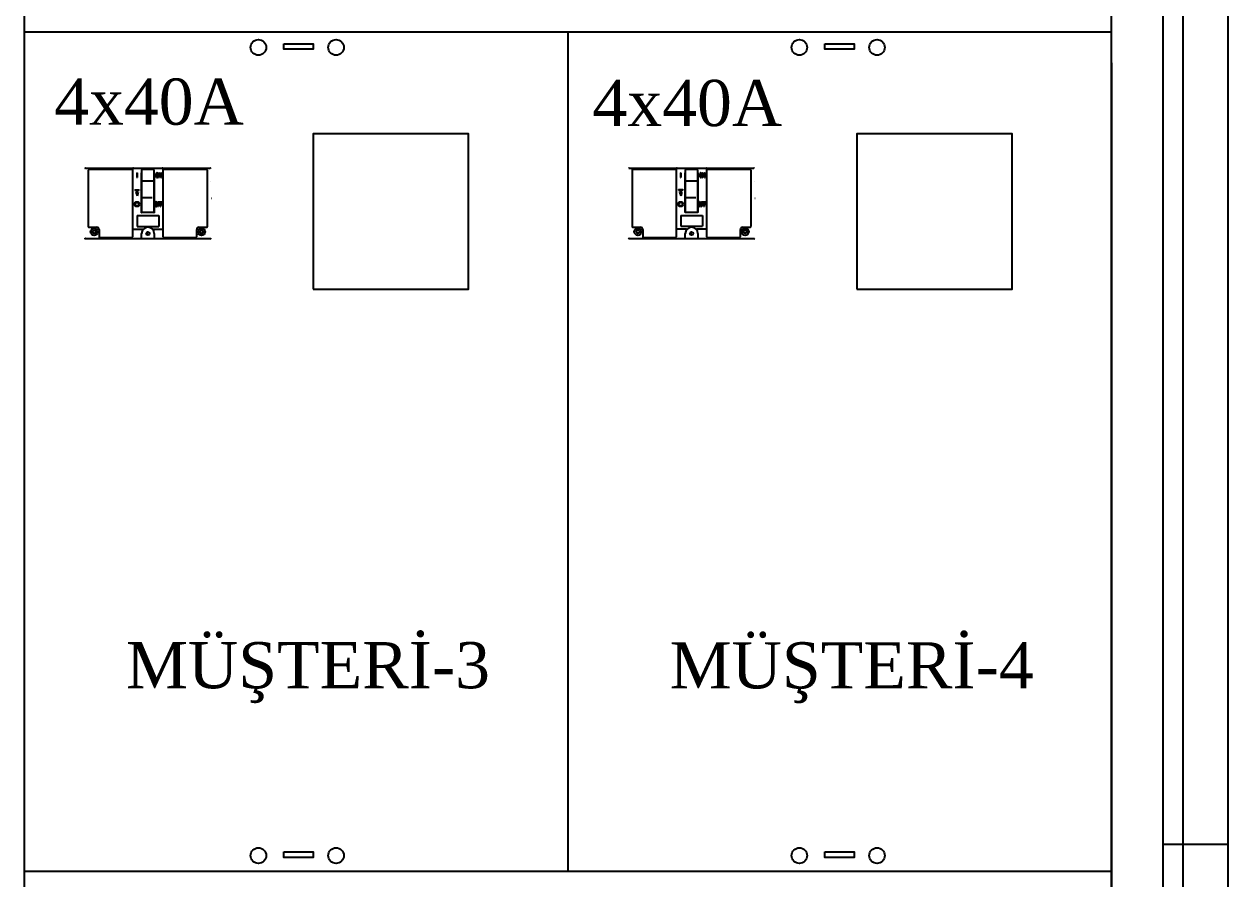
# Model space of a CAD drawing. Header units: metres. Extents: x 665631 to 671054, y 4275967 to 4279024.
# Drawn here: x 666262.8 to 666357.8, y 4276526.6 to 4276594 of the extents above; entities that cross this region are included whole.
import ezdxf
from ezdxf.enums import TextEntityAlignment as Align

# ---------------------------------------------------------------- set-up
doc = ezdxf.new("R2010")
doc.units = ezdxf.units.M
doc.linetypes.add('CENTER', pattern=[2, 1.25, -0.25, 0.25, -0.25])
doc.layers.get('0').update_dxf_attribs({"color": 5, "lineweight": 0})
for name, color, linetype in [('AFB ANTED', 7, 'Continuous'), ('DEFAULT_1', 7, 'CENTER'), ('SUPPLEMENTARY', 7, 'Continuous')]:
    doc.layers.add(name, color=color, linetype=linetype)
doc.styles.get("Standard").update_dxf_attribs({"font": 'times.ttf'})

# ---------------------------------------------------------------- blocks, each defined once
blk = doc.blocks.new('ANO DETAYI')
at = {"linetype": 'ByBlock', "lineweight": 25, "ltscale": 2.5}
for p, q in [((-67099.077, 794.025, 148), (-67099.077, -987.975, 148)), ((-67128.077, 764.025, 148), (-67128.077, -937.992, 148.585))]:
    blk.add_line(p, q, dxfattribs=at)
at = {"linetype": 'ByBlock', "lineweight": 25}
blk.add_line((-67174.077, -934.975, 148), (-67174.077, 764.025, 148), dxfattribs=at)
at = {"linetype": 'Continuous', "lineweight": 15, "ltscale": 5}
blk.add_line((-67141.077, 764.025, 148), (-67141.077, -947.975, 148), dxfattribs=at)
blk.add_line((-67141.077, 764.025, 148), (-67141.077, -947.975, 148), dxfattribs=at)
blk.add_line((-67141.077, 764.025, 148), (-67141.077, -947.975, 148))
at = {"color": 7, "linetype": 'Continuous'}
for p, q in [((-67834.911, 95.188, 38.475), (-67834.93, 95.206, 38.475)), ((-67834.91, 95.206, 38.475), (-67834.93, 95.206, 38.475)), ((-67834.522, 96.332, 38.475), (-67754.239, 96.332, 38.475)), ((-67832.71, 94.974, 38.475), (-67832.71, 58.661, 38.475)), ((-67804.467, 95.362, 38.475), (-67832.323, 95.362, 38.475)), ((-67804.08, 52.066, 38.475), (-67804.08, 95.944, 38.475)), ((-67801.558, 93.267, 38.475), (-67801.558, 90.163, 38.475)), ((-67801.558, 93.267, 38.475), (-67801.17, 93.267, 38.475)), ((-67801.17, 93.267, 38.475), (-67801.17, 90.163, 38.475)), ((-67798.648, 93.302, 38.475), (-67798.648, 67.616, 38.475)), ((-67798.26, 67.712, 38.475), (-67798.26, 95.03, 38.475)), ((-67790.889, 95.418, 38.475), (-67797.872, 95.418, 38.475)), ((-67790.501, 95.03, 38.475), (-67790.501, 67.712, 38.475)), ((-67790.113, 67.616, 38.475), (-67790.113, 93.302, 38.475)), ((-67788.799, 93.069, 38.475), (-67788.951, 92.804, 38.475)), ((-67788.646, 93.201, 38.475), (-67788.799, 93.069, 38.475)), ((-67788.455, 93.267, 38.475), (-67788.646, 93.201, 38.475)), ((-67788.455, 93.267, 38.475), (-67788.15, 93.267, 38.475)), ((-67788.15, 93.267, 38.475), (-67787.959, 93.201, 38.475)), ((-67787.959, 93.201, 38.475), (-67787.807, 93.069, 38.475)), ((-67787.807, 93.069, 38.475), (-67787.654, 92.804, 38.475)), ((-67787.235, 93.267, 38.475), (-67787.235, 90.163, 38.475)), ((-67787.235, 93.267, 38.475), (-67786.891, 93.267, 38.475)), ((-67786.891, 93.267, 38.475), (-67785.938, 90.625, 38.475)), ((-67785.938, 93.267, 38.475), (-67785.938, 90.625, 38.475)), ((-67785.938, 93.267, 38.475), (-67785.709, 93.267, 38.475)), ((-67785.709, 93.267, 38.475), (-67785.709, 90.163, 38.475)), ((-67784.682, 95.944, 38.475), (-67784.682, 52.066, 38.475)), ((-67756.439, 95.362, 38.475), (-67784.294, 95.362, 38.475)), ((-67756.051, 58.661, 38.475), (-67756.051, 94.974, 38.475)), ((-67484.911, 95.231, 38.351), (-67484.93, 95.25, 38.351)), ((-67484.91, 95.25, 38.351), (-67484.93, 95.25, 38.351)), ((-67484.522, 96.375, 38.351), (-67404.239, 96.375, 38.351)), ((-67482.71, 95.017, 38.351), (-67482.71, 58.705, 38.351)), ((-67454.467, 95.405, 38.351), (-67482.322, 95.405, 38.351)), ((-67454.079, 52.11, 38.351), (-67454.079, 95.987, 38.351)), ((-67451.558, 93.31, 38.351), (-67451.558, 90.207, 38.351)), ((-67451.558, 93.31, 38.351), (-67451.17, 93.31, 38.351)), ((-67451.17, 93.31, 38.351), (-67451.17, 90.207, 38.351)), ((-67448.648, 93.345, 38.351), (-67448.648, 67.66, 38.351)), ((-67448.26, 67.756, 38.351), (-67448.26, 95.073, 38.351)), ((-67440.889, 95.461, 38.351), (-67447.872, 95.461, 38.351)), ((-67440.501, 95.073, 38.351), (-67440.501, 67.756, 38.351)), ((-67440.113, 67.66, 38.351), (-67440.113, 93.345, 38.351)), ((-67438.799, 93.112, 38.351), (-67438.951, 92.848, 38.351)), ((-67438.646, 93.244, 38.351), (-67438.799, 93.112, 38.351)), ((-67438.455, 93.31, 38.351), (-67438.646, 93.244, 38.351)), ((-67438.455, 93.31, 38.351), (-67438.15, 93.31, 38.351)), ((-67438.15, 93.31, 38.351), (-67437.959, 93.244, 38.351)), ((-67437.959, 93.244, 38.351), (-67437.807, 93.112, 38.351)), ((-67437.807, 93.112, 38.351), (-67437.654, 92.848, 38.351)), ((-67437.235, 93.31, 38.351), (-67437.235, 90.207, 38.351)), ((-67437.235, 93.31, 38.351), (-67436.891, 93.31, 38.351)), ((-67436.891, 93.31, 38.351), (-67435.937, 90.669, 38.351)), ((-67435.937, 93.31, 38.351), (-67435.937, 90.669, 38.351)), ((-67435.937, 93.31, 38.351), (-67435.709, 93.31, 38.351)), ((-67435.709, 93.31, 38.351), (-67435.709, 90.207, 38.351)), ((-67434.682, 95.987, 38.351), (-67434.682, 52.11, 38.351)), ((-67406.439, 95.405, 38.351), (-67434.294, 95.405, 38.351)), ((-67406.051, 58.705, 38.351), (-67406.051, 95.017, 38.351)), ((-67801.558, 90.163, 38.475), (-67801.17, 90.163, 38.475)), ((-67790.889, 87.856, 38.475), (-67797.872, 87.856, 38.475)), ((-67789.028, 92.54, 38.475), (-67789.066, 92.21, 38.475)), ((-67789.066, 92.21, 38.475), (-67789.066, 91.22, 38.475)), ((-67789.066, 91.22, 38.475), (-67789.028, 90.889, 38.475)), ((-67788.951, 92.804, 38.475), (-67789.028, 92.54, 38.475)), ((-67789.028, 90.889, 38.475), (-67788.951, 90.625, 38.475)), ((-67788.951, 90.625, 38.475), (-67788.799, 90.361, 38.475)), ((-67788.799, 92.474, 38.475), (-67788.837, 92.21, 38.475)), ((-67788.837, 92.21, 38.475), (-67788.837, 91.22, 38.475)), ((-67788.837, 91.22, 38.475), (-67788.799, 90.955, 38.475)), ((-67788.722, 92.672, 38.475), (-67788.799, 92.474, 38.475)), ((-67788.799, 90.955, 38.475), (-67788.722, 90.757, 38.475)), ((-67788.799, 90.361, 38.475), (-67788.646, 90.229, 38.475)), ((-67788.608, 92.804, 38.475), (-67788.722, 92.672, 38.475)), ((-67788.722, 90.757, 38.475), (-67788.608, 90.625, 38.475)), ((-67788.646, 90.229, 38.475), (-67788.455, 90.163, 38.475)), ((-67788.455, 92.87, 38.475), (-67788.608, 92.804, 38.475)), ((-67788.608, 90.625, 38.475), (-67788.455, 90.559, 38.475)), ((-67788.455, 92.87, 38.475), (-67788.15, 92.87, 38.475)), ((-67788.455, 90.559, 38.475), (-67788.15, 90.559, 38.475)), ((-67788.455, 90.163, 38.475), (-67788.15, 90.163, 38.475)), ((-67788.15, 92.87, 38.475), (-67787.998, 92.804, 38.475)), ((-67787.998, 90.625, 38.475), (-67788.15, 90.559, 38.475)), ((-67787.959, 90.229, 38.475), (-67788.15, 90.163, 38.475)), ((-67787.998, 92.804, 38.475), (-67787.883, 92.672, 38.475)), ((-67787.883, 90.757, 38.475), (-67787.998, 90.625, 38.475)), ((-67787.807, 90.361, 38.475), (-67787.959, 90.229, 38.475)), ((-67787.883, 92.672, 38.475), (-67787.807, 92.474, 38.475)), ((-67787.807, 90.955, 38.475), (-67787.883, 90.757, 38.475)), ((-67787.807, 92.474, 38.475), (-67787.769, 92.21, 38.475)), ((-67787.769, 91.22, 38.475), (-67787.807, 90.955, 38.475)), ((-67787.654, 90.625, 38.475), (-67787.807, 90.361, 38.475)), ((-67787.769, 92.21, 38.475), (-67787.769, 91.22, 38.475)), ((-67787.654, 92.804, 38.475), (-67787.578, 92.54, 38.475)), ((-67787.578, 90.889, 38.475), (-67787.654, 90.625, 38.475)), ((-67787.578, 92.54, 38.475), (-67787.54, 92.21, 38.475)), ((-67787.54, 91.22, 38.475), (-67787.578, 90.889, 38.475)), ((-67787.54, 92.21, 38.475), (-67787.54, 91.22, 38.475)), ((-67787.235, 90.163, 38.475), (-67787.006, 90.163, 38.475)), ((-67787.006, 92.87, 38.475), (-67787.006, 90.163, 38.475)), ((-67787.006, 92.87, 38.475), (-67786.052, 90.163, 38.475)), ((-67786.052, 90.163, 38.475), (-67785.709, 90.163, 38.475)), ((-67753.851, 87.429, 38.475), (-67753.832, 87.447, 38.475)), ((-67753.832, 87.447, 38.475), (-67753.851, 87.447, 38.475)), ((-67451.558, 90.207, 38.351), (-67451.17, 90.207, 38.351)), ((-67440.889, 87.9, 38.351), (-67447.872, 87.9, 38.351)), ((-67439.028, 92.584, 38.351), (-67439.066, 92.254, 38.351)), ((-67439.066, 92.254, 38.351), (-67439.066, 91.263, 38.351)), ((-67439.066, 91.263, 38.351), (-67439.028, 90.933, 38.351)), ((-67438.951, 92.848, 38.351), (-67439.028, 92.584, 38.351)), ((-67439.028, 90.933, 38.351), (-67438.951, 90.669, 38.351)), ((-67438.951, 90.669, 38.351), (-67438.799, 90.405, 38.351)), ((-67438.799, 92.518, 38.351), (-67438.837, 92.254, 38.351)), ((-67438.837, 92.254, 38.351), (-67438.837, 91.263, 38.351)), ((-67438.837, 91.263, 38.351), (-67438.799, 90.999, 38.351)), ((-67438.722, 92.716, 38.351), (-67438.799, 92.518, 38.351)), ((-67438.799, 90.999, 38.351), (-67438.722, 90.801, 38.351)), ((-67438.799, 90.405, 38.351), (-67438.646, 90.273, 38.351)), ((-67438.608, 92.848, 38.351), (-67438.722, 92.716, 38.351)), ((-67438.722, 90.801, 38.351), (-67438.608, 90.669, 38.351)), ((-67438.646, 90.273, 38.351), (-67438.455, 90.207, 38.351)), ((-67438.455, 92.914, 38.351), (-67438.608, 92.848, 38.351)), ((-67438.608, 90.669, 38.351), (-67438.455, 90.603, 38.351)), ((-67438.455, 92.914, 38.351), (-67438.15, 92.914, 38.351)), ((-67438.455, 90.603, 38.351), (-67438.15, 90.603, 38.351)), ((-67438.455, 90.207, 38.351), (-67438.15, 90.207, 38.351)), ((-67438.15, 92.914, 38.351), (-67437.998, 92.848, 38.351)), ((-67437.998, 90.669, 38.351), (-67438.15, 90.603, 38.351)), ((-67437.959, 90.273, 38.351), (-67438.15, 90.207, 38.351)), ((-67437.998, 92.848, 38.351), (-67437.883, 92.716, 38.351)), ((-67437.883, 90.801, 38.351), (-67437.998, 90.669, 38.351)), ((-67437.807, 90.405, 38.351), (-67437.959, 90.273, 38.351)), ((-67437.883, 92.716, 38.351), (-67437.807, 92.518, 38.351)), ((-67437.807, 90.999, 38.351), (-67437.883, 90.801, 38.351)), ((-67437.807, 92.518, 38.351), (-67437.769, 92.254, 38.351)), ((-67437.769, 91.263, 38.351), (-67437.807, 90.999, 38.351)), ((-67437.654, 90.669, 38.351), (-67437.807, 90.405, 38.351)), ((-67437.769, 92.254, 38.351), (-67437.769, 91.263, 38.351)), ((-67437.654, 92.848, 38.351), (-67437.578, 92.584, 38.351)), ((-67437.578, 90.933, 38.351), (-67437.654, 90.669, 38.351)), ((-67437.578, 92.584, 38.351), (-67437.54, 92.254, 38.351)), ((-67437.54, 91.263, 38.351), (-67437.578, 90.933, 38.351)), ((-67437.54, 92.254, 38.351), (-67437.54, 91.263, 38.351)), ((-67437.235, 90.207, 38.351), (-67437.006, 90.207, 38.351)), ((-67437.006, 92.914, 38.351), (-67437.006, 90.207, 38.351)), ((-67437.006, 92.914, 38.351), (-67436.052, 90.207, 38.351)), ((-67436.052, 90.207, 38.351), (-67435.709, 90.207, 38.351)), ((-67403.851, 87.472, 38.351), (-67403.832, 87.491, 38.351)), ((-67403.832, 87.491, 38.351), (-67403.851, 87.491, 38.351)), ((-67802.722, 82.404, 38.475), (-67802.722, 82.016, 38.475)), ((-67802.722, 82.404, 38.475), (-67800.006, 82.404, 38.475)), ((-67802.722, 82.016, 38.475), (-67801.558, 82.016, 38.475)), ((-67802.14, 80.852, 38.475), (-67801.364, 78.524, 38.475)), ((-67802.14, 80.852, 38.475), (-67801.558, 80.852, 38.475)), ((-67801.558, 82.016, 38.475), (-67801.558, 80.852, 38.475)), ((-67800.588, 80.852, 38.475), (-67801.364, 78.524, 38.475)), ((-67801.17, 82.016, 38.475), (-67801.17, 80.852, 38.475)), ((-67801.17, 82.016, 38.475), (-67800.006, 82.016, 38.475)), ((-67801.17, 80.852, 38.475), (-67800.588, 80.852, 38.475)), ((-67800.006, 82.404, 38.475), (-67800.006, 82.016, 38.475)), ((-67452.722, 82.448, 38.351), (-67452.722, 82.06, 38.351)), ((-67452.722, 82.448, 38.351), (-67450.006, 82.448, 38.351)), ((-67452.722, 82.06, 38.351), (-67451.558, 82.06, 38.351)), ((-67452.14, 80.896, 38.351), (-67451.364, 78.568, 38.351)), ((-67452.14, 80.896, 38.351), (-67451.558, 80.896, 38.351)), ((-67451.558, 82.06, 38.351), (-67451.558, 80.896, 38.351)), ((-67450.588, 80.896, 38.351), (-67451.364, 78.568, 38.351)), ((-67451.17, 82.06, 38.351), (-67451.17, 80.896, 38.351)), ((-67451.17, 82.06, 38.351), (-67450.006, 82.06, 38.351)), ((-67451.17, 80.896, 38.351), (-67450.588, 80.896, 38.351)), ((-67450.006, 82.448, 38.351), (-67450.006, 82.06, 38.351)), ((-67797.872, 77.446, 38.475), (-67791.665, 77.446, 38.475)), ((-67789.574, 73.919, 38.475), (-67789.609, 73.588, 38.475)), ((-67789.609, 73.588, 38.475), (-67789.609, 72.598, 38.475)), ((-67789.609, 72.598, 38.475), (-67789.574, 72.268, 38.475)), ((-67789.503, 74.183, 38.475), (-67789.574, 73.919, 38.475)), ((-67789.574, 72.268, 38.475), (-67789.503, 72.004, 38.475)), ((-67789.363, 74.447, 38.475), (-67789.503, 74.183, 38.475)), ((-67789.503, 72.004, 38.475), (-67789.363, 71.739, 38.475)), ((-67789.363, 73.853, 38.475), (-67789.398, 73.588, 38.475)), ((-67789.398, 73.588, 38.475), (-67789.398, 72.598, 38.475)), ((-67789.398, 72.598, 38.475), (-67789.363, 72.334, 38.475)), ((-67789.222, 74.579, 38.475), (-67789.363, 74.447, 38.475)), ((-67789.292, 74.051, 38.475), (-67789.363, 73.853, 38.475)), ((-67789.363, 72.334, 38.475), (-67789.292, 72.136, 38.475)), ((-67789.363, 71.739, 38.475), (-67789.222, 71.607, 38.475)), ((-67789.187, 74.183, 38.475), (-67789.292, 74.051, 38.475)), ((-67789.292, 72.136, 38.475), (-67789.187, 72.004, 38.475)), ((-67789.046, 74.645, 38.475), (-67789.222, 74.579, 38.475)), ((-67789.222, 71.607, 38.475), (-67789.046, 71.541, 38.475)), ((-67789.046, 74.249, 38.475), (-67789.187, 74.183, 38.475)), ((-67789.187, 72.004, 38.475), (-67789.046, 71.938, 38.475)), ((-67789.046, 74.645, 38.475), (-67788.765, 74.645, 38.475)), ((-67789.046, 74.249, 38.475), (-67788.765, 74.249, 38.475)), ((-67789.046, 71.938, 38.475), (-67788.765, 71.938, 38.475)), ((-67789.046, 71.541, 38.475), (-67788.765, 71.541, 38.475)), ((-67788.765, 74.645, 38.475), (-67788.589, 74.579, 38.475)), ((-67788.765, 74.249, 38.475), (-67788.624, 74.183, 38.475)), ((-67788.624, 72.004, 38.475), (-67788.765, 71.938, 38.475)), ((-67788.589, 71.607, 38.475), (-67788.765, 71.541, 38.475)), ((-67788.624, 74.183, 38.475), (-67788.518, 74.051, 38.475)), ((-67788.518, 72.136, 38.475), (-67788.624, 72.004, 38.475)), ((-67788.589, 74.579, 38.475), (-67788.448, 74.447, 38.475)), ((-67788.448, 71.739, 38.475), (-67788.589, 71.607, 38.475)), ((-67788.518, 74.051, 38.475), (-67788.448, 73.853, 38.475)), ((-67788.448, 72.334, 38.475), (-67788.518, 72.136, 38.475)), ((-67788.448, 74.447, 38.475), (-67788.307, 74.183, 38.475)), ((-67788.448, 73.853, 38.475), (-67788.413, 73.588, 38.475)), ((-67788.413, 72.598, 38.475), (-67788.448, 72.334, 38.475)), ((-67788.307, 72.004, 38.475), (-67788.448, 71.739, 38.475)), ((-67788.413, 73.588, 38.475), (-67788.413, 72.598, 38.475)), ((-67788.307, 74.183, 38.475), (-67788.237, 73.919, 38.475)), ((-67788.237, 72.268, 38.475), (-67788.307, 72.004, 38.475)), ((-67788.237, 73.919, 38.475), (-67788.202, 73.588, 38.475)), ((-67788.202, 72.598, 38.475), (-67788.237, 72.268, 38.475)), ((-67788.202, 73.588, 38.475), (-67788.202, 72.598, 38.475)), ((-67787.92, 74.645, 38.475), (-67787.92, 71.541, 38.475)), ((-67787.92, 74.645, 38.475), (-67786.654, 74.645, 38.475)), ((-67787.92, 71.541, 38.475), (-67787.709, 71.541, 38.475)), ((-67787.709, 74.249, 38.475), (-67787.709, 73.39, 38.475)), ((-67787.709, 74.249, 38.475), (-67786.654, 74.249, 38.475)), ((-67787.709, 73.39, 38.475), (-67786.795, 73.39, 38.475)), ((-67787.709, 72.994, 38.475), (-67787.709, 71.541, 38.475)), ((-67787.709, 72.994, 38.475), (-67786.795, 72.994, 38.475)), ((-67786.795, 73.39, 38.475), (-67786.795, 72.994, 38.475)), ((-67786.654, 74.645, 38.475), (-67786.654, 74.249, 38.475)), ((-67786.373, 74.645, 38.475), (-67786.373, 71.541, 38.475)), ((-67786.373, 74.645, 38.475), (-67785.107, 74.645, 38.475)), ((-67786.373, 71.541, 38.475), (-67786.162, 71.541, 38.475)), ((-67786.162, 74.249, 38.475), (-67786.162, 73.39, 38.475)), ((-67786.162, 74.249, 38.475), (-67785.107, 74.249, 38.475)), ((-67786.162, 73.39, 38.475), (-67785.247, 73.39, 38.475)), ((-67786.162, 72.994, 38.475), (-67786.162, 71.541, 38.475)), ((-67786.162, 72.994, 38.475), (-67785.247, 72.994, 38.475)), ((-67785.247, 73.39, 38.475), (-67785.247, 72.994, 38.475)), ((-67785.107, 74.645, 38.475), (-67785.107, 74.249, 38.475)), ((-67753.343, 76.74, 38.475), (-67753.731, 76.74, 38.475)), ((-67447.872, 77.49, 38.351), (-67441.665, 77.49, 38.351)), ((-67439.574, 73.962, 38.351), (-67439.609, 73.632, 38.351)), ((-67439.609, 73.632, 38.351), (-67439.609, 72.642, 38.351)), ((-67439.609, 72.642, 38.351), (-67439.574, 72.311, 38.351)), ((-67439.503, 74.226, 38.351), (-67439.574, 73.962, 38.351)), ((-67439.574, 72.311, 38.351), (-67439.503, 72.047, 38.351)), ((-67439.363, 74.49, 38.351), (-67439.503, 74.226, 38.351)), ((-67439.503, 72.047, 38.351), (-67439.363, 71.783, 38.351)), ((-67439.363, 73.896, 38.351), (-67439.398, 73.632, 38.351)), ((-67439.398, 73.632, 38.351), (-67439.398, 72.642, 38.351)), ((-67439.398, 72.642, 38.351), (-67439.363, 72.377, 38.351)), ((-67439.222, 74.623, 38.351), (-67439.363, 74.49, 38.351)), ((-67439.292, 74.094, 38.351), (-67439.363, 73.896, 38.351)), ((-67439.363, 72.377, 38.351), (-67439.292, 72.179, 38.351)), ((-67439.363, 71.783, 38.351), (-67439.222, 71.651, 38.351)), ((-67439.187, 74.226, 38.351), (-67439.292, 74.094, 38.351)), ((-67439.292, 72.179, 38.351), (-67439.187, 72.047, 38.351)), ((-67439.046, 74.689, 38.351), (-67439.222, 74.623, 38.351)), ((-67439.222, 71.651, 38.351), (-67439.046, 71.585, 38.351)), ((-67439.046, 74.292, 38.351), (-67439.187, 74.226, 38.351)), ((-67439.187, 72.047, 38.351), (-67439.046, 71.981, 38.351)), ((-67439.046, 74.689, 38.351), (-67438.765, 74.689, 38.351)), ((-67439.046, 74.292, 38.351), (-67438.765, 74.292, 38.351)), ((-67439.046, 71.981, 38.351), (-67438.765, 71.981, 38.351)), ((-67439.046, 71.585, 38.351), (-67438.765, 71.585, 38.351)), ((-67438.765, 74.689, 38.351), (-67438.589, 74.623, 38.351)), ((-67438.765, 74.292, 38.351), (-67438.624, 74.226, 38.351)), ((-67438.624, 72.047, 38.351), (-67438.765, 71.981, 38.351)), ((-67438.589, 71.651, 38.351), (-67438.765, 71.585, 38.351)), ((-67438.624, 74.226, 38.351), (-67438.518, 74.094, 38.351)), ((-67438.518, 72.179, 38.351), (-67438.624, 72.047, 38.351)), ((-67438.589, 74.623, 38.351), (-67438.448, 74.49, 38.351)), ((-67438.448, 71.783, 38.351), (-67438.589, 71.651, 38.351)), ((-67438.518, 74.094, 38.351), (-67438.448, 73.896, 38.351)), ((-67438.448, 72.377, 38.351), (-67438.518, 72.179, 38.351)), ((-67438.448, 74.49, 38.351), (-67438.307, 74.226, 38.351)), ((-67438.448, 73.896, 38.351), (-67438.413, 73.632, 38.351)), ((-67438.413, 72.642, 38.351), (-67438.448, 72.377, 38.351)), ((-67438.307, 72.047, 38.351), (-67438.448, 71.783, 38.351)), ((-67438.413, 73.632, 38.351), (-67438.413, 72.642, 38.351)), ((-67438.307, 74.226, 38.351), (-67438.237, 73.962, 38.351)), ((-67438.237, 72.311, 38.351), (-67438.307, 72.047, 38.351)), ((-67438.237, 73.962, 38.351), (-67438.202, 73.632, 38.351)), ((-67438.202, 72.642, 38.351), (-67438.237, 72.311, 38.351)), ((-67438.202, 73.632, 38.351), (-67438.202, 72.642, 38.351)), ((-67437.92, 74.689, 38.351), (-67437.92, 71.585, 38.351)), ((-67437.92, 74.689, 38.351), (-67436.654, 74.689, 38.351)), ((-67437.92, 71.585, 38.351), (-67437.709, 71.585, 38.351)), ((-67437.709, 74.292, 38.351), (-67437.709, 73.434, 38.351)), ((-67437.709, 74.292, 38.351), (-67436.654, 74.292, 38.351)), ((-67437.709, 73.434, 38.351), (-67436.795, 73.434, 38.351)), ((-67437.709, 73.038, 38.351), (-67437.709, 71.585, 38.351)), ((-67437.709, 73.038, 38.351), (-67436.795, 73.038, 38.351)), ((-67436.795, 73.434, 38.351), (-67436.795, 73.038, 38.351)), ((-67436.654, 74.689, 38.351), (-67436.654, 74.292, 38.351)), ((-67436.373, 74.689, 38.351), (-67436.373, 71.585, 38.351)), ((-67436.373, 74.689, 38.351), (-67435.106, 74.689, 38.351)), ((-67436.373, 71.585, 38.351), (-67436.162, 71.585, 38.351)), ((-67436.162, 74.292, 38.351), (-67436.162, 73.434, 38.351)), ((-67436.162, 74.292, 38.351), (-67435.106, 74.292, 38.351)), ((-67436.162, 73.434, 38.351), (-67435.247, 73.434, 38.351)), ((-67436.162, 73.038, 38.351), (-67436.162, 71.585, 38.351)), ((-67436.162, 73.038, 38.351), (-67435.247, 73.038, 38.351)), ((-67435.247, 73.434, 38.351), (-67435.247, 73.038, 38.351)), ((-67435.106, 74.689, 38.351), (-67435.106, 74.292, 38.351)), ((-67403.343, 76.784, 38.351), (-67403.731, 76.784, 38.351)), ((-67801.364, 65.8, 38.475), (-67801.364, 58.816, 38.475)), ((-67801.364, 65.8, 38.475), (-67787.398, 65.8, 38.475)), ((-67798.095, 67.712, 38.475), (-67798.26, 67.712, 38.475)), ((-67790.889, 67.641, 38.475), (-67797.872, 67.641, 38.475)), ((-67790.501, 67.712, 38.475), (-67790.667, 67.712, 38.475)), ((-67787.398, 65.8, 38.475), (-67787.398, 58.816, 38.475)), ((-67451.364, 65.843, 38.351), (-67451.364, 58.86, 38.351)), ((-67451.364, 65.843, 38.351), (-67437.397, 65.843, 38.351)), ((-67448.095, 67.756, 38.351), (-67448.26, 67.756, 38.351)), ((-67440.889, 67.685, 38.351), (-67447.872, 67.685, 38.351)), ((-67440.501, 67.756, 38.351), (-67440.667, 67.756, 38.351)), ((-67437.397, 65.843, 38.351), (-67437.397, 58.86, 38.351)), ((-67832.323, 58.273, 38.475), (-67827.357, 58.273, 38.475)), ((-67825.805, 56.721, 38.475), (-67825.805, 52.066, 38.475)), ((-67797.586, 56.877, 38.475), (-67803.692, 56.877, 38.475)), ((-67801.364, 58.816, 38.475), (-67787.398, 58.816, 38.475)), ((-67785.07, 56.877, 38.475), (-67791.176, 56.877, 38.475)), ((-67762.956, 52.066, 38.475), (-67762.956, 56.721, 38.475)), ((-67761.405, 58.273, 38.475), (-67756.439, 58.273, 38.475)), ((-67482.322, 58.317, 38.351), (-67477.357, 58.317, 38.351)), ((-67475.805, 56.765, 38.351), (-67475.805, 52.11, 38.351)), ((-67447.586, 56.92, 38.351), (-67453.692, 56.92, 38.351)), ((-67451.364, 58.86, 38.351), (-67437.397, 58.86, 38.351)), ((-67435.07, 56.92, 38.351), (-67441.176, 56.92, 38.351)), ((-67412.956, 52.11, 38.351), (-67412.956, 56.765, 38.351)), ((-67411.405, 58.317, 38.351), (-67406.439, 58.317, 38.351)), ((-67834.755, 51.057, 38.475), (-67753.832, 51.057, 38.475)), ((-67825.417, 51.678, 38.475), (-67804.467, 51.678, 38.475)), ((-67798.454, 51.213, 38.475), (-67798.454, 54.161, 38.475)), ((-67790.307, 54.161, 38.475), (-67790.307, 51.213, 38.475)), ((-67784.294, 51.678, 38.475), (-67763.344, 51.678, 38.475)), ((-67754.22, 50.669, 38.475), (-67753.832, 51.057, 38.475)), ((-67484.755, 51.101, 38.351), (-67403.832, 51.101, 38.351)), ((-67475.417, 51.722, 38.351), (-67454.467, 51.722, 38.351)), ((-67448.454, 51.256, 38.351), (-67448.454, 54.205, 38.351)), ((-67440.307, 54.205, 38.351), (-67440.307, 51.256, 38.351)), ((-67434.294, 51.722, 38.351), (-67413.344, 51.722, 38.351)), ((-67404.22, 50.713, 38.351), (-67403.832, 51.101, 38.351))]:
    blk.add_line(p, q, dxfattribs=at)
for points, elevation in [([(-67687.929, 18.429), (-67587.929, 18.429), (-67587.929, 118.429), (-67687.929, 118.429)], 38.475), ([(-67337.929, 18.333), (-67237.929, 18.333), (-67237.929, 118.333), (-67337.929, 118.333)], 36.932)]:
    blk.add_lwpolyline(points, close=True, dxfattribs=dict(at, elevation=elevation))
for centre, radius in [((-67801.364, 73.093, 38.475), 1.552), ((-67801.364, 73.093, 38.475), 1.164), ((-67451.364, 73.137, 38.351), 1.552), ((-67451.364, 73.137, 38.351), 1.164), ((-67828.909, 55.325, 38.475), 2.328), ((-67828.909, 55.325, 38.475), 1.125), ((-67828.909, 55.325, 38.475), 1.028), ((-67794.381, 54.161, 38.475), 1.047), ((-67759.853, 55.325, 38.475), 2.328), ((-67759.853, 55.325, 38.475), 1.125), ((-67759.853, 55.325, 38.475), 1.028), ((-67478.908, 55.369, 38.351), 2.328), ((-67478.908, 55.369, 38.351), 1.125), ((-67478.908, 55.369, 38.351), 1.028), ((-67444.381, 54.205, 38.351), 1.047), ((-67409.853, 55.369, 38.351), 2.328), ((-67409.853, 55.369, 38.351), 1.125), ((-67409.853, 55.369, 38.351), 1.028)]:
    blk.add_circle(centre, radius, dxfattribs=at)
for centre, radius, start, end in [((-67834.522, 95.944, 38.475), 0.388, 90, 180), ((-67832.323, 94.974, 38.475), 0.388, 90, 180), ((-67804.467, 94.974, 38.475), 0.388, 0, 90), ((-67803.692, 95.944, 38.475), 0.388, 90, 180), ((-67785.07, 95.944, 38.475), 0.388, 0, 90), ((-67784.294, 94.974, 38.475), 0.388, 90, 180), ((-67756.439, 94.974, 38.475), 0.388, 0, 90), ((-67754.239, 95.944, 38.475), 0.388, 0, 90), ((-67484.522, 95.987, 38.351), 0.388, 90, 180), ((-67482.322, 95.017, 38.351), 0.388, 90, 180), ((-67454.467, 95.017, 38.351), 0.388, 0, 90), ((-67453.692, 95.987, 38.351), 0.388, 90, 180), ((-67435.07, 95.987, 38.351), 0.388, 0, 90), ((-67434.294, 95.017, 38.351), 0.388, 90, 180), ((-67406.439, 95.017, 38.351), 0.388, 0, 90), ((-67404.239, 95.987, 38.351), 0.388, 0, 90), ((-67798.26, 91.93, 38.475), 0.388, 90, 180), ((-67790.501, 91.93, 38.475), 0.388, 0, 90), ((-67448.26, 91.974, 38.351), 0.388, 90, 180), ((-67440.501, 91.974, 38.351), 0.388, 0, 90), ((-67798.26, 68.1, 38.475), 0.388, 180, 270), ((-67790.501, 68.1, 38.475), 0.388, 270, 0), ((-67448.26, 68.144, 38.351), 0.388, 180, 270), ((-67440.501, 68.144, 38.351), 0.388, 270, 0), ((-67832.323, 58.661, 38.475), 0.388, 180, 270), ((-67827.357, 56.721, 38.475), 1.552, 0, 90), ((-67803.692, 57.265, 38.475), 0.388, 180, 270), ((-67794.381, 54.161, 38.475), 4.074, 0, 180), ((-67797.586, 57.265, 38.475), 0.388, 270, 315.92079), ((-67791.176, 57.265, 38.475), 0.388, 224.07921, 270), ((-67785.07, 57.265, 38.475), 0.388, 270, 0), ((-67761.405, 56.721, 38.475), 1.552, 90, 180), ((-67756.439, 58.661, 38.475), 0.388, 270, 0), ((-67482.322, 58.705, 38.351), 0.388, 180, 270), ((-67477.357, 56.765, 38.351), 1.552, 0, 90), ((-67453.692, 57.308, 38.351), 0.388, 180, 270), ((-67444.381, 54.205, 38.351), 4.074, 0, 180), ((-67447.586, 57.308, 38.351), 0.388, 270, 315.92079), ((-67441.176, 57.308, 38.351), 0.388, 224.07921, 270), ((-67435.07, 57.308, 38.351), 0.388, 270, 0), ((-67411.405, 56.765, 38.351), 1.552, 90, 180), ((-67406.439, 58.705, 38.351), 0.388, 270, 0), ((-67834.542, 50.669, 38.475), 0.388, 90, 180), ((-67834.755, 51.213, 38.475), 0.155, 180, 270), ((-67825.417, 52.066, 38.475), 0.388, 180, 270), ((-67804.467, 52.066, 38.475), 0.388, 270, 0), ((-67798.609, 51.213, 38.475), 0.155, 270, 0), ((-67790.152, 51.213, 38.475), 0.155, 180, 270), ((-67784.294, 52.066, 38.475), 0.388, 180, 270), ((-67763.344, 52.066, 38.475), 0.388, 270, 0), ((-67754.006, 51.213, 38.475), 0.155, 270, 0), ((-67484.542, 50.713, 38.351), 0.388, 90, 180), ((-67484.755, 51.256, 38.351), 0.155, 180, 270), ((-67475.417, 52.11, 38.351), 0.388, 180, 270), ((-67454.467, 52.11, 38.351), 0.388, 270, 0), ((-67448.609, 51.256, 38.351), 0.155, 270, 0), ((-67440.152, 51.256, 38.351), 0.155, 180, 270), ((-67434.294, 52.11, 38.351), 0.388, 180, 270), ((-67413.344, 52.11, 38.351), 0.388, 270, 0), ((-67404.006, 51.256, 38.351), 0.155, 270, 0)]:
    blk.add_arc(centre, radius, start, end, dxfattribs=at)
for points, start_tangent, end_tangent in [([(-67798.26, 95.03, 38.475), (-67798.242, 95.148, 38.475), (-67798.19, 95.252, 38.475), (-67798.108, 95.338, 38.475), (-67798.001, 95.396, 38.475), (-67797.876, 95.418, 38.475), (-67797.872, 95.418, 38.475)], (0, 19.708029), (19.7080264, -0.0101712)), ([(-67790.501, 95.03, 38.475), (-67790.52, 95.148, 38.475), (-67790.571, 95.252, 38.475), (-67790.653, 95.338, 38.475), (-67790.76, 95.396, 38.475), (-67790.886, 95.418, 38.475), (-67790.889, 95.418, 38.475)], (0, 19.708029), (-19.7080264, -0.0101712)), ([(-67448.26, 95.073, 38.351), (-67448.242, 95.191, 38.351), (-67448.19, 95.296, 38.351), (-67448.108, 95.381, 38.351), (-67448.001, 95.439, 38.351), (-67447.876, 95.461, 38.351), (-67447.872, 95.461, 38.351)], (0, 19.708029), (19.7080264, -0.0101712)), ([(-67440.501, 95.073, 38.351), (-67440.519, 95.191, 38.351), (-67440.571, 95.296, 38.351), (-67440.653, 95.381, 38.351), (-67440.76, 95.439, 38.351), (-67440.885, 95.461, 38.351), (-67440.889, 95.461, 38.351)], (0, 19.708029), (-19.7080264, -0.0101712)), ([(-67798.26, 87.468, 38.475), (-67798.237, 87.6, 38.475), (-67798.172, 87.715, 38.475), (-67798.073, 87.8, 38.475), (-67797.947, 87.849, 38.475), (-67797.872, 87.856, 38.475)], (0, 19.708029), (19.7080283, 0.0052271)), ([(-67790.501, 87.468, 38.475), (-67790.524, 87.6, 38.475), (-67790.59, 87.715, 38.475), (-67790.688, 87.8, 38.475), (-67790.814, 87.849, 38.475), (-67790.889, 87.856, 38.475)], (0, 19.708029), (-19.7080283, 0.0052271)), ([(-67448.26, 87.512, 38.351), (-67448.237, 87.644, 38.351), (-67448.172, 87.758, 38.351), (-67448.073, 87.843, 38.351), (-67447.947, 87.892, 38.351), (-67447.872, 87.899, 38.351)], (0, 19.708029), (19.7080283, 0.0052271)), ([(-67440.501, 87.512, 38.351), (-67440.524, 87.644, 38.351), (-67440.59, 87.758, 38.351), (-67440.688, 87.843, 38.351), (-67440.814, 87.892, 38.351), (-67440.889, 87.899, 38.351)], (0, 19.708029), (-19.7080283, 0.0052271)), ([(-67798.26, 77.45, 38.475), (-67798.241, 77.449, 38.475), (-67798.186, 77.448, 38.475), (-67798.1, 77.447, 38.475), (-67797.992, 77.446, 38.475), (-67797.872, 77.446, 38.475)], (0, -19.708029), (19.708029, 0)), ([(-67448.26, 77.493, 38.351), (-67448.241, 77.492, 38.351), (-67448.186, 77.491, 38.351), (-67448.1, 77.491, 38.351), (-67447.992, 77.49, 38.351), (-67447.872, 77.49, 38.351)], (0, -19.708029), (19.708029, 0)), ([(-67797.872, 67.641, 38.475), (-67797.994, 67.661, 38.475), (-67798.101, 67.716, 38.475), (-67798.186, 67.801, 38.475), (-67798.241, 67.908, 38.475), (-67798.26, 68.029, 38.475)], (-19.708029, 0), (0, 19.708029)), ([(-67790.501, 68.029, 38.475), (-67790.524, 67.897, 38.475), (-67790.59, 67.782, 38.475), (-67790.688, 67.697, 38.475), (-67790.814, 67.648, 38.475), (-67790.889, 67.641, 38.475)], (0, -19.708029), (-19.7080283, -0.0052271)), ([(-67447.872, 67.685, 38.351), (-67447.994, 67.704, 38.351), (-67448.101, 67.76, 38.351), (-67448.186, 67.844, 38.351), (-67448.241, 67.952, 38.351), (-67448.26, 68.073, 38.351)], (-19.708029, 0), (0, 19.708029)), ([(-67440.501, 68.073, 38.351), (-67440.524, 67.94, 38.351), (-67440.59, 67.826, 38.351), (-67440.688, 67.741, 38.351), (-67440.814, 67.692, 38.351), (-67440.889, 67.685, 38.351)], (0, -19.708029), (-19.7080283, -0.0052271))]:
    blk.add_spline(points, degree=3, dxfattribs=dict(at, start_tangent=start_tangent, end_tangent=end_tangent))
at = {"layer": 'AFB ANTED'}
for p, q in [((-67874.077, 734.021, 148), (-67874.077, -905.153, 150.986)), ((-67874.077, 183.934, 112.475), (-67174.077, 184.021, 111)), ((-67524.077, 183.978, 112.351), (-67524.079, -356.066, 74.056)), ((-67174.077, 163.992, 110.934), (-67174.077, -885.153, 150.949)), ((-67874.079, -356.11, 76.212), (-67174.079, -356.022, 74.737))]:
    blk.add_line(p, q, dxfattribs=at)
at = {"layer": 'AFB ANTED', "color": 4}
blk.add_line((-67099.077, -338.975, 148), (-67141.077, -338.975, 222), dxfattribs=at)
at = {"layer": 'AFB ANTED', "color": 4, "elevation": -36.263}
for points in [[(-67706.841, 176.363), (-67688.035, 176.363), (-67688.035, 172.781), (-67706.841, 172.781)], [(-67358.587, 176.363), (-67339.781, 176.363), (-67339.781, 172.781), (-67358.587, 172.781)], [(-67706.841, -343.681), (-67688.035, -343.681), (-67688.035, -347.263), (-67706.841, -347.263)], [(-67358.587, -343.681), (-67339.781, -343.681), (-67339.781, -347.263), (-67358.587, -347.263)]]:
    blk.add_lwpolyline(points, close=True, dxfattribs=at)
at = {"layer": 'AFB ANTED', "color": 4}
for centre in [(-67723.212, 173.978, 111.737), (-67673.212, 173.978, 111.737), (-67374.958, 173.978, 111.737), (-67324.958, 173.978, 111.737), (-67723.212, -346.066, 111.737), (-67673.212, -346.066, 111.737), (-67374.958, -346.066, 111.737), (-67324.958, -346.066, 111.737)]:
    blk.add_circle(centre, 5, dxfattribs=at)
at = {"layer": 'DEFAULT_1', "color": 2, "linetype": 'CENTER'}
for p, q in [((-67795.418, 54.161, 38.475), (-67793.352, 54.161, 38.475)), ((-67445.418, 54.205, 38.351), (-67443.352, 54.205, 38.351))]:
    blk.add_line(p, q, dxfattribs=at)
at = {"layer": 'SUPPLEMENTARY', "color": 2, "width": 1.000667}
for p in [(-67793.604, 124.222, 112.475), (-67447.096, 123.338, 110.932)]:
    blk.add_text('4x40A', height=29.7, dxfattribs=at).set_placement(p, align=Align.CENTER)
for s, p in [('MÜŞTERİ-3', (-67574.114, -238.369, 38.475)), ('MÜŞTERİ-4', (-67224.114, -238.465, 36.932))]:
    blk.add_text(s, height=29.7, dxfattribs=at).set_placement(p, align=Align.RIGHT)

msp = doc.modelspace()

# ---------------------------------------------------------------- block references
at = {"layer": 'AFB ANTED', "color": 4, "xscale": 0.1226459346474079, "yscale": 0.1226459346474079, "zscale": 0.1226459346474079}
msp.add_blockref('ANO DETAYI', (674587.273, 4276570.864), dxfattribs=at)

doc.saveas('drawing.dxf')
